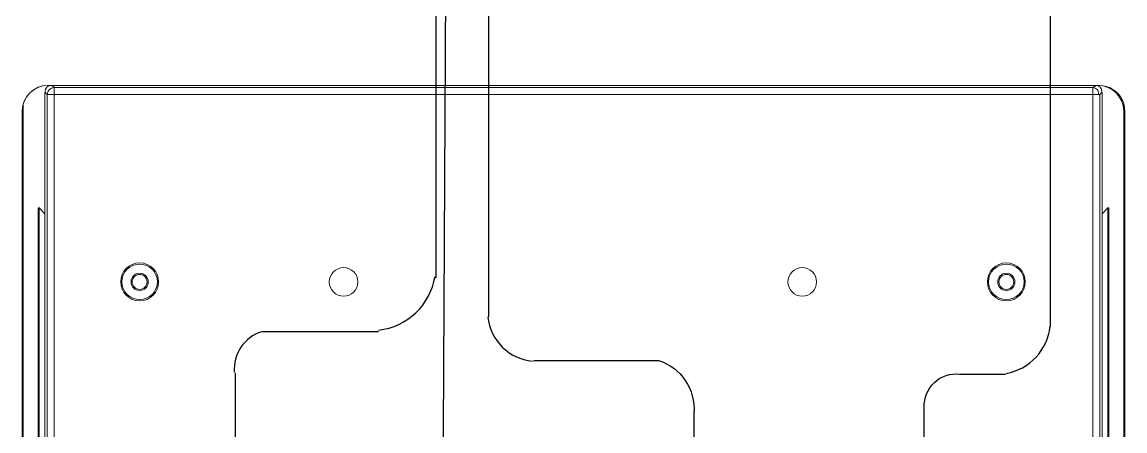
# Model space of a CAD drawing. Header units: millimetres. Extents: x 2788 to 2954, y 1337 to 1391.
# Drawn here: x 2906.93 to 2907.948, y 1352.116 to 1352.494 of the extents above; entities that cross this region are included whole.
import ezdxf

# ---------------------------------------------------------------- set-up
doc = ezdxf.new("R2010")
doc.units = ezdxf.units.MM
doc.layers.add('PDF_0', color=7, linetype='Continuous')

msp = doc.modelspace()

# ---------------------------------------------------------------- linework, layer by layer
at = {"layer": 'PDF_0', "color": 5, "lineweight": 25}
for points in [[(2907.8793, 1352.2121), (2907.8793, 1353.3371, 0.343432), (2907.8423, 1353.3816), (2907.7597, 1353.3816)], [(2907.7629, 1352.0576), (2907.7629, 1352.138, -0.465155), (2907.7957, 1352.1687), (2907.838, 1352.1687)]]:
    msp.add_lwpolyline(points, format="xyb", dxfattribs=at)
at = {"layer": 'PDF_0', "color": 1, "lineweight": 25}
for points in [[(2907.3607, 1353.2271), (2907.3607, 1352.2216)], [(2907.3247, 1353.2197), (2907.3184, 1352.0586)], [(2907.312, 1353.2112), (2907.312, 1352.2576)], [(2907.1268, 1352.1698), (2907.1268, 1352.0576)]]:
    msp.add_lwpolyline(points, dxfattribs=at)
at = {"layer": 'PDF_0', "lineweight": 15}
for points in [[(2907.9481, 1350.4266), (2907.9481, 1352.4111, 0.414213), (2907.9248, 1352.4354), (2906.9543, 1352.4354, 0.414213), (2906.93, 1352.4116)], [(2906.9538, 1352.4354, 0.414213), (2906.93, 1352.4111), (2906.93, 1350.4266)], [(2907.9248, 1352.4269), (2907.9185, 1352.4269), (2907.9185, 1352.4333, -0.414214), (2907.9238, 1352.4275)], [(2906.9458, 1352.3222), (2906.9448, 1352.3222), (2906.9448, 1350.4785), (2906.9458, 1350.4795), (2906.9458, 1352.3222), (2906.9511, 1352.3169), (2906.9511, 1350.4795), (2906.9511, 1350.488), (2906.9522, 1350.4848), (2906.9554, 1350.4827, -0.292489), (2906.9851, 1350.4526)], [(2907.9322, 1352.3222), (2907.927, 1352.3169), (2907.927, 1350.4795), (2907.927, 1350.488), (2907.9259, 1350.4848), (2907.9221, 1350.4829, 0.292489), (2907.892, 1350.452), (2907.8899, 1350.4489), (2907.8867, 1350.4478), (2907.8952, 1350.4478), (2907.8952, 1350.4467), (2906.9829, 1350.4467), (2906.9829, 1350.4478), (2906.9924, 1350.4478), (2906.9882, 1350.4489), (2906.9861, 1350.452, 0.006355), (2906.9881, 1350.455, 0.340488), (2906.994, 1350.451)]]:
    msp.add_lwpolyline(points, format="xyb", dxfattribs=at)
msp.add_lwpolyline([(2906.9596, 1352.4333), (2906.9596, 1352.4269), (2906.9533, 1352.4269, -0.414214)], format="xyb", close=True, dxfattribs=at)
for points in [[(2907.9185, 1352.4333), (2907.9217, 1352.4354), (2906.9575, 1352.4354), (2906.9596, 1352.4333)], [(2907.9322, 1350.4795), (2907.9322, 1352.3222), (2907.9333, 1352.3222), (2907.9333, 1350.4785)]]:
    msp.add_lwpolyline(points, close=True, dxfattribs=at)
for points in [[(2906.9511, 1352.3169), (2906.9511, 1352.4291), (2906.9533, 1352.4269), (2906.9533, 1351.013), (2906.9522, 1351.0119), (2906.9522, 1351.0045), (2906.9533, 1351.0034), (2906.9533, 1350.9907), (2906.9522, 1350.9897), (2906.9522, 1350.9886), (2906.9649, 1350.9886), (2906.9649, 1350.9706), (2906.9638, 1350.9696), (2906.9638, 1350.9812), (2906.9649, 1350.9823), (2906.9522, 1350.9823), (2906.9533, 1350.9812), (2906.9533, 1350.8627), (2906.9522, 1350.8627), (2906.9649, 1350.8627), (2906.9638, 1350.8627), (2906.9638, 1350.8743)], [(2906.9522, 1351.0119), (2906.9723, 1351.0119), (2906.9734, 1351.013), (2906.9596, 1351.013), (2906.9596, 1352.4269), (2907.9185, 1352.4269), (2907.9185, 1351.013), (2907.9047, 1351.013), (2907.9058, 1351.0119)], [(2907.9259, 1350.9897), (2907.9058, 1350.9897), (2907.9058, 1350.9706), (2907.9132, 1350.9706), (2907.9132, 1350.9886), (2907.9259, 1350.9886), (2907.9259, 1350.9897), (2907.9248, 1350.9907), (2907.9248, 1351.0034), (2907.927, 1351.0045), (2907.927, 1351.0119), (2907.9248, 1351.013), (2907.9248, 1352.4269), (2907.927, 1352.4291), (2907.927, 1352.3169)], [(2906.931, 1352.4185), (2906.931, 1350.4277)], [(2907.9471, 1352.4185), (2907.9471, 1350.4277)]]:
    msp.add_lwpolyline(points, dxfattribs=at)
at = {"layer": 'PDF_0', "color": 1, "lineweight": 25}
for points in [[(2907.2591, 1352.2079), (2907.1512, 1352.2079, 0.345631), (2907.1259, 1352.1704)], [(2907.402, 1352.1814), (2907.5174, 1352.1814, -0.348289), (2907.5502, 1352.1327), (2907.5502, 1352.0576)]]:
    msp.add_lwpolyline(points, format="xyb", dxfattribs=at)
at = {"layer": 'PDF_0', "lineweight": 15}
for centre, radius in [((2907.0385, 1352.2539), 0.0175), ((2907.0385, 1352.2539), 0.0164), ((2907.8386, 1352.2539), 0.0175), ((2907.8386, 1352.2539), 0.0164), ((2907.0385, 1352.2539), 0.00794), ((2907.0385, 1352.2539), 0.00688), ((2907.2268, 1352.2539), 0.0132), ((2907.6502, 1352.2539), 0.0132), ((2907.8386, 1352.2539), 0.00794), ((2907.8386, 1352.2539), 0.00688)]:
    msp.add_circle(centre, radius, dxfattribs=at)
for centre, radius, start, end in [((2906.957, 1352.4296), 0.00582, 90.0001, 179.9999), ((2907.9211, 1352.4296), 0.00582, 0.0001, 89.9999), ((2907.9232, 1352.4116), 0.0238, 0, 90)]:
    msp.add_arc(centre, radius, start, end, dxfattribs=at)
at = {"layer": 'PDF_0', "color": 1, "lineweight": 25}
for centre, radius, start, end in [((2907.2522, 1352.2687), 0.0598, 276.6577, 350.6397), ((2907.4057, 1352.2264), 0.046, 186.0316, 264.4353)]:
    msp.add_arc(centre, radius, start, end, dxfattribs=at)
at = {"layer": 'PDF_0', "color": 5, "lineweight": 25}
msp.add_arc((2907.8301, 1352.2179), 0.0492, 279.646, 354.1773, dxfattribs=at)

doc.saveas('drawing.dxf')
